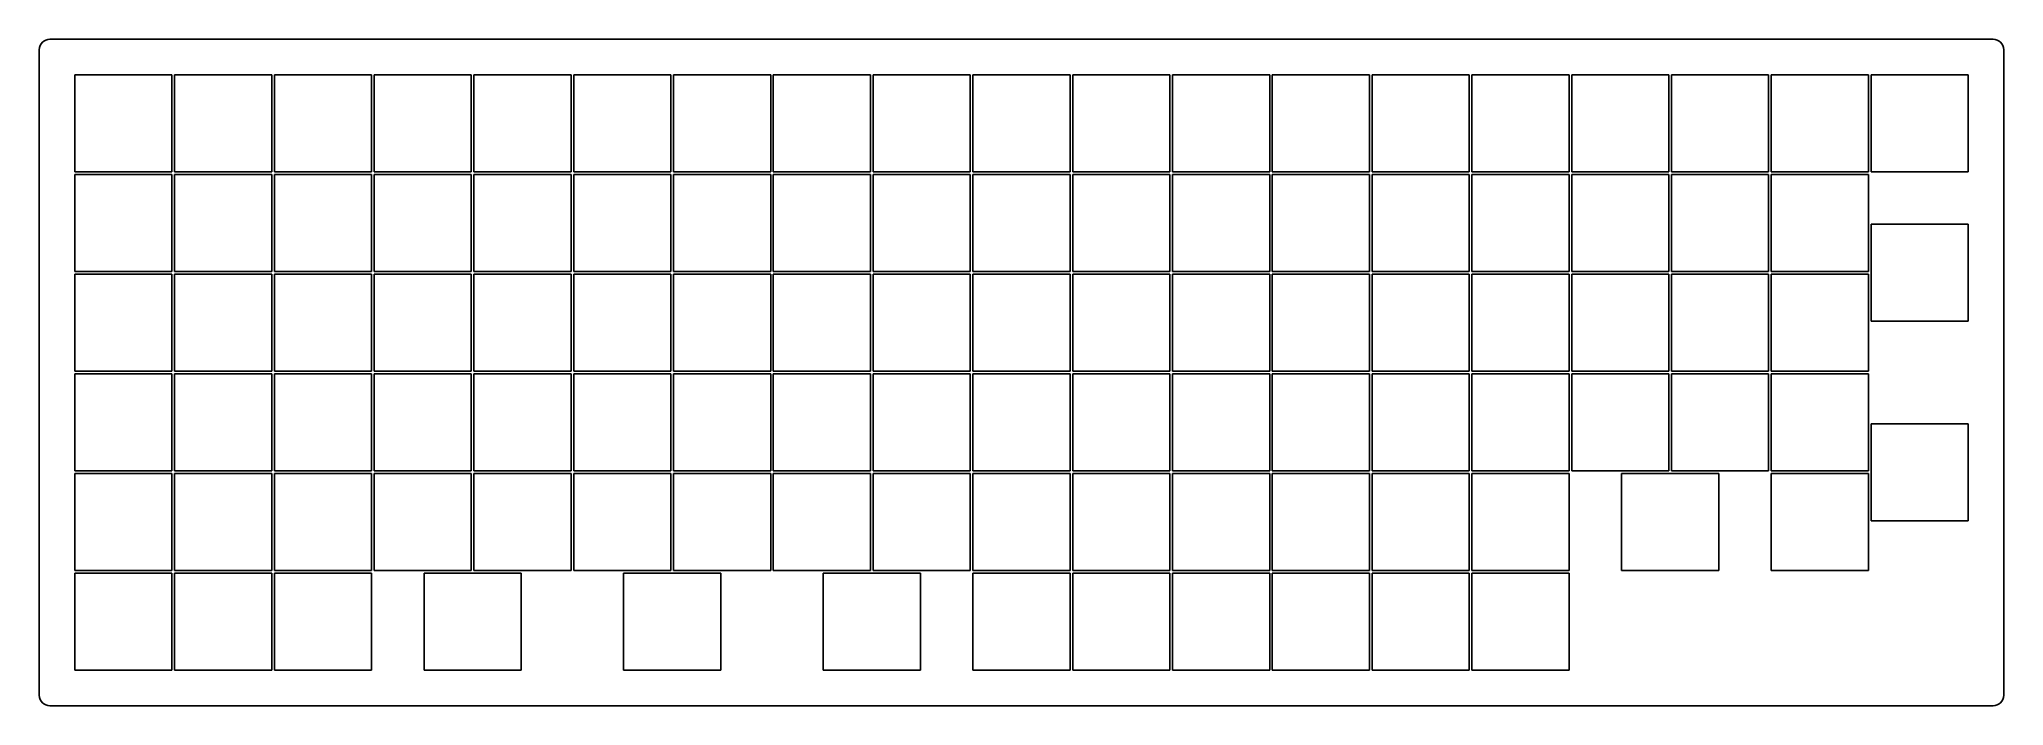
# Model space of a CAD drawing. Header units: millimetres. Extents: x 24 to 398, y -186 to -59.
import ezdxf

# ---------------------------------------------------------------- set-up
doc = ezdxf.new("R2010")
doc.units = ezdxf.units.MM

msp = doc.modelspace()

# ---------------------------------------------------------------- linework, layer by layer
for p, q in [((26, -59), (396, -59)), ((24, -184), (24, -61)), ((398, -61), (398, -184)), ((49.25, -65.75), (30.75, -65.75)), ((30.75, -65.75), (30.75, -84.25)), ((49.25, -84.25), (49.25, -65.75)), ((68.25, -65.75), (49.75, -65.75)), ((49.75, -65.75), (49.75, -84.25)), ((68.25, -84.25), (68.25, -65.75)), ((87.25, -65.75), (68.75, -65.75)), ((68.75, -65.75), (68.75, -84.25)), ((87.25, -84.25), (87.25, -65.75)), ((106.25, -65.75), (87.75, -65.75)), ((87.75, -65.75), (87.75, -84.25)), ((106.25, -84.25), (106.25, -65.75)), ((125.25, -65.75), (106.75, -65.75)), ((106.75, -65.75), (106.75, -84.25)), ((125.25, -84.25), (125.25, -65.75)), ((144.25, -65.75), (125.75, -65.75)), ((125.75, -65.75), (125.75, -84.25)), ((144.25, -84.25), (144.25, -65.75)), ((163.25, -65.75), (144.75, -65.75)), ((144.75, -65.75), (144.75, -84.25)), ((163.25, -84.25), (163.25, -65.75)), ((182.25, -65.75), (163.75, -65.75)), ((163.75, -65.75), (163.75, -84.25)), ((182.25, -84.25), (182.25, -65.75)), ((201.25, -65.75), (182.75, -65.75)), ((182.75, -65.75), (182.75, -84.25)), ((201.25, -84.25), (201.25, -65.75)), ((220.25, -65.75), (201.75, -65.75)), ((201.75, -65.75), (201.75, -84.25)), ((220.25, -84.25), (220.25, -65.75)), ((239.25, -65.75), (220.75, -65.75)), ((220.75, -65.75), (220.75, -84.25)), ((239.25, -84.25), (239.25, -65.75)), ((258.25, -65.75), (239.75, -65.75)), ((239.75, -65.75), (239.75, -84.25)), ((258.25, -84.25), (258.25, -65.75)), ((277.25, -65.75), (258.75, -65.75)), ((258.75, -65.75), (258.75, -84.25)), ((277.25, -84.25), (277.25, -65.75)), ((296.25, -65.75), (277.75, -65.75)), ((277.75, -65.75), (277.75, -84.25)), ((296.25, -84.25), (296.25, -65.75)), ((315.25, -65.75), (296.75, -65.75)), ((296.75, -65.75), (296.75, -84.25)), ((315.25, -84.25), (315.25, -65.75)), ((334.25, -65.75), (315.75, -65.75)), ((315.75, -65.75), (315.75, -84.25)), ((334.25, -84.25), (334.25, -65.75)), ((353.25, -65.75), (334.75, -65.75)), ((334.75, -65.75), (334.75, -84.25)), ((353.25, -84.25), (353.25, -65.75)), ((372.25, -65.75), (353.75, -65.75)), ((353.75, -65.75), (353.75, -84.25)), ((372.25, -84.25), (372.25, -65.75)), ((391.25, -65.75), (372.75, -65.75)), ((372.75, -65.75), (372.75, -84.25)), ((391.25, -84.25), (391.25, -65.75)), ((30.75, -84.25), (49.25, -84.25)), ((49.25, -84.75), (30.75, -84.75)), ((30.75, -84.75), (30.75, -103.25)), ((49.25, -103.25), (49.25, -84.75)), ((49.75, -84.25), (68.25, -84.25)), ((68.25, -84.75), (49.75, -84.75)), ((49.75, -84.75), (49.75, -103.25)), ((68.25, -103.25), (68.25, -84.75)), ((68.75, -84.25), (87.25, -84.25)), ((87.25, -84.75), (68.75, -84.75)), ((68.75, -84.75), (68.75, -103.25)), ((87.25, -103.25), (87.25, -84.75)), ((87.75, -84.25), (106.25, -84.25)), ((106.25, -84.75), (87.75, -84.75)), ((87.75, -84.75), (87.75, -103.25)), ((106.25, -103.25), (106.25, -84.75)), ((106.75, -84.25), (125.25, -84.25)), ((125.25, -84.75), (106.75, -84.75)), ((106.75, -84.75), (106.75, -103.25)), ((125.25, -103.25), (125.25, -84.75)), ((125.75, -84.25), (144.25, -84.25)), ((144.25, -84.75), (125.75, -84.75)), ((125.75, -84.75), (125.75, -103.25)), ((144.25, -103.25), (144.25, -84.75)), ((144.75, -84.25), (163.25, -84.25)), ((163.25, -84.75), (144.75, -84.75)), ((144.75, -84.75), (144.75, -103.25)), ((163.25, -103.25), (163.25, -84.75)), ((163.75, -84.25), (182.25, -84.25)), ((182.25, -84.75), (163.75, -84.75)), ((163.75, -84.75), (163.75, -103.25)), ((182.25, -103.25), (182.25, -84.75)), ((182.75, -84.25), (201.25, -84.25)), ((201.25, -84.75), (182.75, -84.75)), ((182.75, -84.75), (182.75, -103.25)), ((201.25, -103.25), (201.25, -84.75)), ((201.75, -84.25), (220.25, -84.25)), ((220.25, -84.75), (201.75, -84.75)), ((201.75, -84.75), (201.75, -103.25)), ((220.25, -103.25), (220.25, -84.75)), ((220.75, -84.25), (239.25, -84.25)), ((239.25, -84.75), (220.75, -84.75)), ((220.75, -84.75), (220.75, -103.25)), ((239.25, -103.25), (239.25, -84.75)), ((239.75, -84.25), (258.25, -84.25)), ((258.25, -84.75), (239.75, -84.75)), ((239.75, -84.75), (239.75, -103.25)), ((258.25, -103.25), (258.25, -84.75)), ((258.75, -84.25), (277.25, -84.25)), ((277.25, -84.75), (258.75, -84.75)), ((258.75, -84.75), (258.75, -103.25)), ((277.25, -103.25), (277.25, -84.75)), ((277.75, -84.25), (296.25, -84.25)), ((296.25, -84.75), (277.75, -84.75)), ((277.75, -84.75), (277.75, -103.25)), ((296.25, -103.25), (296.25, -84.75)), ((296.75, -84.25), (315.25, -84.25)), ((315.25, -84.75), (296.75, -84.75)), ((296.75, -84.75), (296.75, -103.25)), ((315.25, -103.25), (315.25, -84.75)), ((315.75, -84.25), (334.25, -84.25)), ((334.25, -84.75), (315.75, -84.75)), ((315.75, -84.75), (315.75, -103.25)), ((334.25, -103.25), (334.25, -84.75)), ((334.75, -84.25), (353.25, -84.25)), ((353.25, -84.75), (334.75, -84.75)), ((334.75, -84.75), (334.75, -103.25)), ((353.25, -103.25), (353.25, -84.75)), ((353.75, -84.25), (372.25, -84.25)), ((372.25, -84.75), (353.75, -84.75)), ((353.75, -84.75), (353.75, -103.25)), ((372.25, -103.25), (372.25, -84.75)), ((372.75, -84.25), (391.25, -84.25)), ((391.25, -94.25), (372.75, -94.25)), ((372.75, -94.25), (372.75, -112.75)), ((391.25, -112.75), (391.25, -94.25)), ((30.75, -103.25), (49.25, -103.25)), ((49.25, -103.75), (30.75, -103.75)), ((30.75, -103.75), (30.75, -122.25)), ((49.25, -122.25), (49.25, -103.75)), ((49.75, -103.25), (68.25, -103.25)), ((68.25, -103.75), (49.75, -103.75)), ((49.75, -103.75), (49.75, -122.25)), ((68.25, -122.25), (68.25, -103.75)), ((68.75, -103.25), (87.25, -103.25)), ((87.25, -103.75), (68.75, -103.75)), ((68.75, -103.75), (68.75, -122.25)), ((87.25, -122.25), (87.25, -103.75)), ((87.75, -103.25), (106.25, -103.25)), ((106.25, -103.75), (87.75, -103.75)), ((87.75, -103.75), (87.75, -122.25)), ((106.25, -122.25), (106.25, -103.75)), ((106.75, -103.25), (125.25, -103.25)), ((125.25, -103.75), (106.75, -103.75)), ((106.75, -103.75), (106.75, -122.25)), ((125.25, -122.25), (125.25, -103.75)), ((125.75, -103.25), (144.25, -103.25)), ((144.25, -103.75), (125.75, -103.75)), ((125.75, -103.75), (125.75, -122.25)), ((144.25, -122.25), (144.25, -103.75)), ((144.75, -103.25), (163.25, -103.25)), ((163.25, -103.75), (144.75, -103.75)), ((144.75, -103.75), (144.75, -122.25)), ((163.25, -122.25), (163.25, -103.75)), ((163.75, -103.25), (182.25, -103.25)), ((182.25, -103.75), (163.75, -103.75)), ((163.75, -103.75), (163.75, -122.25)), ((182.25, -122.25), (182.25, -103.75)), ((182.75, -103.25), (201.25, -103.25)), ((201.25, -103.75), (182.75, -103.75)), ((182.75, -103.75), (182.75, -122.25)), ((201.25, -122.25), (201.25, -103.75)), ((201.75, -103.25), (220.25, -103.25)), ((220.25, -103.75), (201.75, -103.75)), ((201.75, -103.75), (201.75, -122.25)), ((220.25, -122.25), (220.25, -103.75)), ((220.75, -103.25), (239.25, -103.25)), ((239.25, -103.75), (220.75, -103.75)), ((220.75, -103.75), (220.75, -122.25)), ((239.25, -122.25), (239.25, -103.75)), ((239.75, -103.25), (258.25, -103.25)), ((258.25, -103.75), (239.75, -103.75)), ((239.75, -103.75), (239.75, -122.25)), ((258.25, -122.25), (258.25, -103.75)), ((258.75, -103.25), (277.25, -103.25)), ((277.25, -103.75), (258.75, -103.75)), ((258.75, -103.75), (258.75, -122.25)), ((277.25, -122.25), (277.25, -103.75)), ((277.75, -103.25), (296.25, -103.25)), ((296.25, -103.75), (277.75, -103.75)), ((277.75, -103.75), (277.75, -122.25)), ((296.25, -122.25), (296.25, -103.75)), ((296.75, -103.25), (315.25, -103.25)), ((315.25, -103.75), (296.75, -103.75)), ((296.75, -103.75), (296.75, -122.25)), ((315.25, -122.25), (315.25, -103.75)), ((315.75, -103.25), (334.25, -103.25)), ((334.25, -103.75), (315.75, -103.75)), ((315.75, -103.75), (315.75, -122.25)), ((334.25, -122.25), (334.25, -103.75)), ((334.75, -103.25), (353.25, -103.25)), ((353.25, -103.75), (334.75, -103.75)), ((334.75, -103.75), (334.75, -122.25)), ((353.25, -122.25), (353.25, -103.75)), ((353.75, -103.25), (372.25, -103.25)), ((372.25, -103.75), (353.75, -103.75)), ((353.75, -103.75), (353.75, -122.25)), ((372.25, -122.25), (372.25, -103.75)), ((372.75, -112.75), (391.25, -112.75)), ((30.75, -122.25), (49.25, -122.25)), ((49.25, -122.75), (30.75, -122.75)), ((30.75, -122.75), (30.75, -141.25)), ((49.25, -141.25), (49.25, -122.75)), ((49.75, -122.25), (68.25, -122.25)), ((68.25, -122.75), (49.75, -122.75)), ((49.75, -122.75), (49.75, -141.25)), ((68.25, -141.25), (68.25, -122.75)), ((68.75, -122.25), (87.25, -122.25)), ((87.25, -122.75), (68.75, -122.75)), ((68.75, -122.75), (68.75, -141.25)), ((87.25, -141.25), (87.25, -122.75)), ((87.75, -122.25), (106.25, -122.25)), ((106.25, -122.75), (87.75, -122.75)), ((87.75, -122.75), (87.75, -141.25)), ((106.25, -141.25), (106.25, -122.75)), ((106.75, -122.25), (125.25, -122.25)), ((125.25, -122.75), (106.75, -122.75)), ((106.75, -122.75), (106.75, -141.25)), ((125.25, -141.25), (125.25, -122.75)), ((125.75, -122.25), (144.25, -122.25)), ((144.25, -122.75), (125.75, -122.75)), ((125.75, -122.75), (125.75, -141.25)), ((144.25, -141.25), (144.25, -122.75)), ((144.75, -122.25), (163.25, -122.25)), ((163.25, -122.75), (144.75, -122.75)), ((144.75, -122.75), (144.75, -141.25)), ((163.25, -141.25), (163.25, -122.75)), ((163.75, -122.25), (182.25, -122.25)), ((182.25, -122.75), (163.75, -122.75)), ((163.75, -122.75), (163.75, -141.25)), ((182.25, -141.25), (182.25, -122.75)), ((182.75, -122.25), (201.25, -122.25)), ((201.25, -122.75), (182.75, -122.75)), ((182.75, -122.75), (182.75, -141.25)), ((201.25, -141.25), (201.25, -122.75)), ((201.75, -122.25), (220.25, -122.25)), ((220.25, -122.75), (201.75, -122.75)), ((201.75, -122.75), (201.75, -141.25)), ((220.25, -141.25), (220.25, -122.75)), ((220.75, -122.25), (239.25, -122.25)), ((239.25, -122.75), (220.75, -122.75)), ((220.75, -122.75), (220.75, -141.25)), ((239.25, -141.25), (239.25, -122.75)), ((239.75, -122.25), (258.25, -122.25)), ((258.25, -122.75), (239.75, -122.75)), ((239.75, -122.75), (239.75, -141.25)), ((258.25, -141.25), (258.25, -122.75)), ((258.75, -122.25), (277.25, -122.25)), ((277.25, -122.75), (258.75, -122.75)), ((258.75, -122.75), (258.75, -141.25)), ((277.25, -141.25), (277.25, -122.75)), ((277.75, -122.25), (296.25, -122.25)), ((296.25, -122.75), (277.75, -122.75)), ((277.75, -122.75), (277.75, -141.25)), ((296.25, -141.25), (296.25, -122.75)), ((296.75, -122.25), (315.25, -122.25)), ((315.25, -122.75), (296.75, -122.75)), ((296.75, -122.75), (296.75, -141.25)), ((315.25, -141.25), (315.25, -122.75)), ((315.75, -122.25), (334.25, -122.25)), ((334.25, -122.75), (315.75, -122.75)), ((315.75, -122.75), (315.75, -141.25)), ((334.25, -141.25), (334.25, -122.75)), ((334.75, -122.25), (353.25, -122.25)), ((353.25, -122.75), (334.75, -122.75)), ((334.75, -122.75), (334.75, -141.25)), ((353.25, -141.25), (353.25, -122.75)), ((353.75, -122.25), (372.25, -122.25)), ((372.25, -122.75), (353.75, -122.75)), ((353.75, -122.75), (353.75, -141.25)), ((372.25, -141.25), (372.25, -122.75)), ((391.25, -132.25), (372.75, -132.25)), ((372.75, -132.25), (372.75, -150.75)), ((391.25, -150.75), (391.25, -132.25)), ((30.75, -141.25), (49.25, -141.25)), ((49.25, -141.75), (30.75, -141.75)), ((30.75, -141.75), (30.75, -160.25)), ((49.25, -160.25), (49.25, -141.75)), ((49.75, -141.25), (68.25, -141.25)), ((68.25, -141.75), (49.75, -141.75)), ((49.75, -141.75), (49.75, -160.25)), ((68.25, -160.25), (68.25, -141.75)), ((68.75, -141.25), (87.25, -141.25)), ((87.25, -141.75), (68.75, -141.75)), ((68.75, -141.75), (68.75, -160.25)), ((87.25, -160.25), (87.25, -141.75)), ((87.75, -141.25), (106.25, -141.25)), ((106.25, -141.75), (87.75, -141.75)), ((87.75, -141.75), (87.75, -160.25)), ((106.25, -160.25), (106.25, -141.75)), ((106.75, -141.25), (125.25, -141.25)), ((125.25, -141.75), (106.75, -141.75)), ((106.75, -141.75), (106.75, -160.25)), ((125.25, -160.25), (125.25, -141.75)), ((125.75, -141.25), (144.25, -141.25)), ((144.25, -141.75), (125.75, -141.75)), ((125.75, -141.75), (125.75, -160.25)), ((144.25, -160.25), (144.25, -141.75)), ((144.75, -141.25), (163.25, -141.25)), ((163.25, -141.75), (144.75, -141.75)), ((144.75, -141.75), (144.75, -160.25)), ((163.25, -160.25), (163.25, -141.75)), ((163.75, -141.25), (182.25, -141.25)), ((182.25, -141.75), (163.75, -141.75)), ((163.75, -141.75), (163.75, -160.25)), ((182.25, -160.25), (182.25, -141.75)), ((182.75, -141.25), (201.25, -141.25)), ((201.25, -141.75), (182.75, -141.75)), ((182.75, -141.75), (182.75, -160.25)), ((201.25, -160.25), (201.25, -141.75)), ((201.75, -141.25), (220.25, -141.25)), ((220.25, -141.75), (201.75, -141.75)), ((201.75, -141.75), (201.75, -160.25)), ((220.25, -160.25), (220.25, -141.75)), ((220.75, -141.25), (239.25, -141.25)), ((239.25, -141.75), (220.75, -141.75)), ((220.75, -141.75), (220.75, -160.25)), ((239.25, -160.25), (239.25, -141.75)), ((239.75, -141.25), (258.25, -141.25)), ((258.25, -141.75), (239.75, -141.75)), ((239.75, -141.75), (239.75, -160.25)), ((258.25, -160.25), (258.25, -141.75)), ((258.75, -141.25), (277.25, -141.25)), ((277.25, -141.75), (258.75, -141.75)), ((258.75, -141.75), (258.75, -160.25)), ((277.25, -160.25), (277.25, -141.75)), ((277.75, -141.25), (296.25, -141.25)), ((296.25, -141.75), (277.75, -141.75)), ((277.75, -141.75), (277.75, -160.25)), ((296.25, -160.25), (296.25, -141.75)), ((296.75, -141.25), (315.25, -141.25)), ((315.25, -141.75), (296.75, -141.75)), ((296.75, -141.75), (296.75, -160.25)), ((315.25, -160.25), (315.25, -141.75)), ((315.75, -141.25), (334.25, -141.25)), ((343.75, -141.75), (325.25, -141.75)), ((325.25, -141.75), (325.25, -160.25)), ((334.75, -141.25), (353.25, -141.25)), ((343.75, -160.25), (343.75, -141.75)), ((353.75, -141.25), (372.25, -141.25)), ((372.25, -141.75), (353.75, -141.75)), ((353.75, -141.75), (353.75, -160.25)), ((372.25, -160.25), (372.25, -141.75)), ((372.75, -150.75), (391.25, -150.75)), ((30.75, -160.25), (49.25, -160.25)), ((49.25, -160.75), (30.75, -160.75)), ((30.75, -160.75), (30.75, -179.25)), ((49.25, -179.25), (49.25, -160.75)), ((49.75, -160.25), (68.25, -160.25)), ((68.25, -160.75), (49.75, -160.75)), ((49.75, -160.75), (49.75, -179.25)), ((68.25, -179.25), (68.25, -160.75)), ((68.75, -160.25), (87.25, -160.25)), ((87.25, -160.75), (68.75, -160.75)), ((68.75, -160.75), (68.75, -179.25)), ((87.25, -179.25), (87.25, -160.75)), ((87.75, -160.25), (106.25, -160.25)), ((115.75, -160.75), (97.25, -160.75)), ((97.25, -160.75), (97.25, -179.25)), ((106.75, -160.25), (125.25, -160.25)), ((115.75, -179.25), (115.75, -160.75)), ((125.75, -160.25), (144.25, -160.25)), ((153.75, -160.75), (135.25, -160.75)), ((135.25, -160.75), (135.25, -179.25)), ((144.75, -160.25), (163.25, -160.25)), ((153.75, -179.25), (153.75, -160.75)), ((163.75, -160.25), (182.25, -160.25)), ((191.75, -160.75), (173.25, -160.75)), ((173.25, -160.75), (173.25, -179.25)), ((182.75, -160.25), (201.25, -160.25)), ((191.75, -179.25), (191.75, -160.75)), ((201.75, -160.25), (220.25, -160.25)), ((220.25, -160.75), (201.75, -160.75)), ((201.75, -160.75), (201.75, -179.25)), ((220.25, -179.25), (220.25, -160.75)), ((220.75, -160.25), (239.25, -160.25)), ((239.25, -160.75), (220.75, -160.75)), ((220.75, -160.75), (220.75, -179.25)), ((239.25, -179.25), (239.25, -160.75)), ((239.75, -160.25), (258.25, -160.25)), ((258.25, -160.75), (239.75, -160.75)), ((239.75, -160.75), (239.75, -179.25)), ((258.25, -179.25), (258.25, -160.75)), ((258.75, -160.25), (277.25, -160.25)), ((277.25, -160.75), (258.75, -160.75)), ((258.75, -160.75), (258.75, -179.25)), ((277.25, -179.25), (277.25, -160.75)), ((277.75, -160.25), (296.25, -160.25)), ((296.25, -160.75), (277.75, -160.75)), ((277.75, -160.75), (277.75, -179.25)), ((296.25, -179.25), (296.25, -160.75)), ((296.75, -160.25), (315.25, -160.25)), ((315.25, -160.75), (296.75, -160.75)), ((296.75, -160.75), (296.75, -179.25)), ((315.25, -179.25), (315.25, -160.75)), ((325.25, -160.25), (343.75, -160.25)), ((353.75, -160.25), (372.25, -160.25)), ((30.75, -179.25), (49.25, -179.25)), ((49.75, -179.25), (68.25, -179.25)), ((68.75, -179.25), (87.25, -179.25)), ((97.25, -179.25), (115.75, -179.25)), ((135.25, -179.25), (153.75, -179.25)), ((173.25, -179.25), (191.75, -179.25)), ((201.75, -179.25), (220.25, -179.25)), ((220.75, -179.25), (239.25, -179.25)), ((239.75, -179.25), (258.25, -179.25)), ((258.75, -179.25), (277.25, -179.25)), ((277.75, -179.25), (296.25, -179.25)), ((296.75, -179.25), (315.25, -179.25)), ((396, -186), (26, -186))]:
    msp.add_line(p, q)
for centre, start, end in [((26, -61), 90, 180), ((396, -61), 0, 90), ((26, -184), 180, 270), ((396, -184), 270, 0)]:
    msp.add_arc(centre, 2, start, end)

doc.saveas('drawing.dxf')
